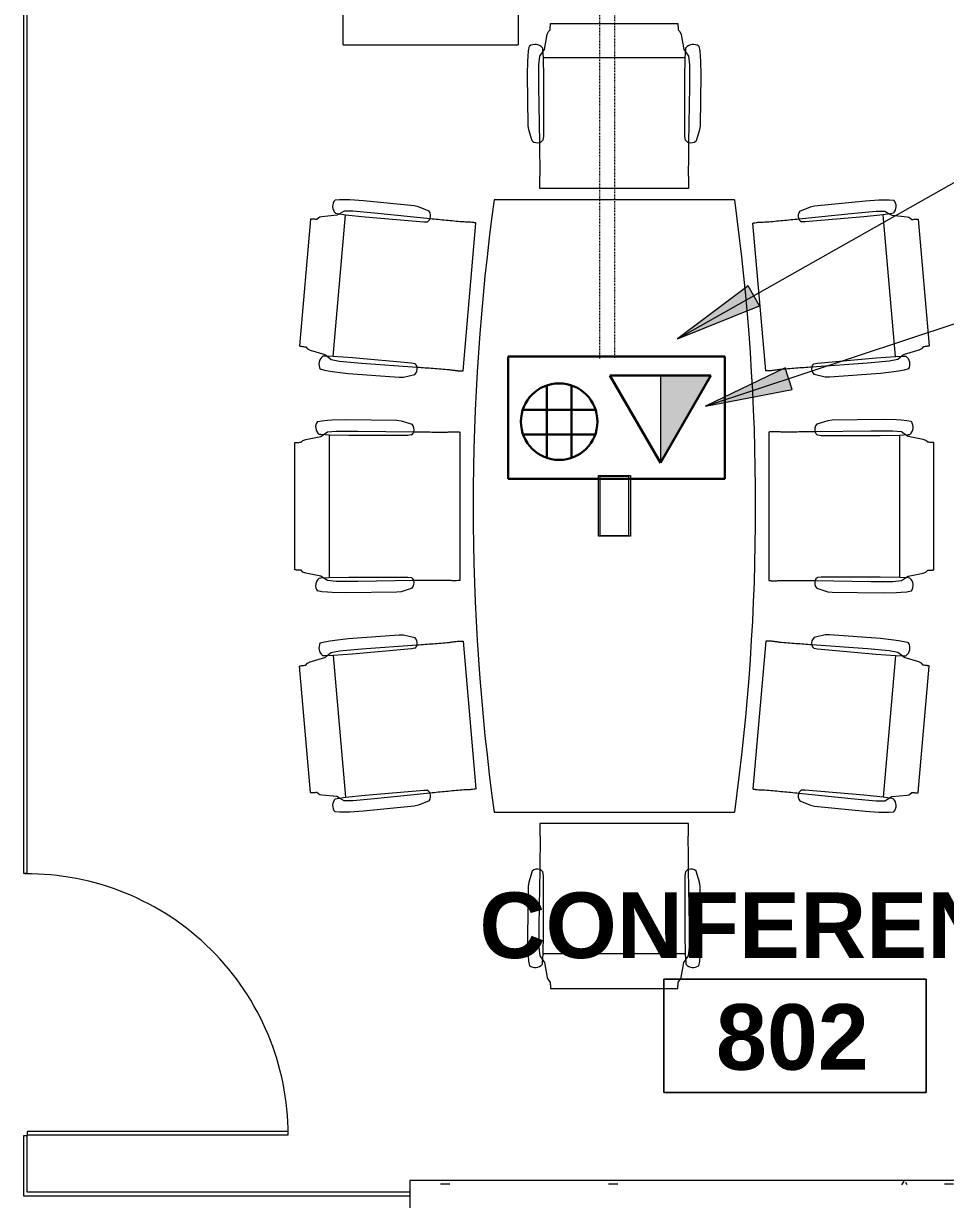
# Model space of a CAD drawing. Header units: inches. Extents: x 240 to 2120, y -1901 to 112.
# Drawn here: x 1471.1 to 1597.6, y -1062 to -900.7 of the extents above; entities that cross this region are included whole.
import ezdxf

# ---------------------------------------------------------------- set-up
doc = ezdxf.new("R2010")
doc.units = ezdxf.units.IN
doc.header["$MEASUREMENT"] = 0
doc.linetypes.add('Dash 1_16_', pattern=[0.125, 0.0625, -0.0625])
for name, color, linetype, lineweight in [('A-ANNO-KEYN', 231, 'Continuous', 9), ('A-ANNO-NOTE', 131, 'Continuous', 13), ('A-AREA-IDEN', 2, 'Continuous', 9), ('A-DETL', 90, 'Continuous', 9), ('A-DOOR', 31, 'Continuous', 13), ('A-WALL', 113, 'Continuous', 13), ('A-WALL-PATT', 111, 'Continuous', 13), ('I-FURN', 30, 'Continuous', 9), ('I-FURN-PNLS', 30, 'Continuous', 9), ('I-WALL', 2, 'Continuous', 13), ('Q-CASE', 31, 'Continuous', 9)]:
    doc.layers.add(name, color=color, linetype=linetype, lineweight=lineweight)
doc.styles.add('Swis721 Lt BT_B', font='', dxfattribs={"height": 9})
doc.styles.get('Swis721 Lt BT_B').set_extended_font_data('Swis721 Lt BT', bold=True)

# ---------------------------------------------------------------- blocks, each defined once
blk = doc.blocks.new('Casework 2 - Casework 1-5388541-FIRST FLOOR POWER _ SIGNAL')
at = {"layer": 'Q-CASE'}
for p, q in [((1587.7, 1022.95), (1556.21, 945.02)), ((1615.51, 1011.71), (1587.7, 1022.95)), ((1593.03, 956.08), (1615.51, 1011.71)), ((1648.64, 933.61), (1593.03, 956.08)), ((1556.21, 945.02), (1639.62, 911.28)), ((1639.62, 911.28), (1648.64, 933.61))]:
    blk.add_line(p, q, dxfattribs=at)
blk = doc.blocks.new('Single Glass Door - 36_ x 84_-4822332-FIRST FLOOR POWER _ SIGNAL')
at = {"layer": 'A-DOOR', "lineweight": 20}
for p, q in [((17.40625, 36.0625), (17.40625, 0.25)), ((17.90625, 36.0625), (17.40625, 36.0625)), ((17.90625, 0.25), (17.90625, 36.0625)), ((17.40625, 0.25), (17.90625, 0.25))]:
    blk.add_line(p, q, dxfattribs=at)
at = {"layer": 'A-DOOR', "lineweight": 9}
blk.add_arc((17.90625, 0.25), 35.8125, 90, 180.5, dxfattribs=at)
blk = doc.blocks.new('F - CONF TABLE _CURVED -8 CHAIRS_ - F - CONF TABLE _CURVED -8 CHAIRS_-5393363-FIRST FLOOR POWER _ SIGNAL')
at = {"layer": 'I-FURN'}
for p, q in [((8.75, 43.85), (-8.68, 43.85)), ((-39.32, 41.68), (-21.96, 43.2)), ((-21.83, 42.36), (-21.55, 42.12)), ((-21.55, 42.12), (-21.37, 41.76)), ((-9.14, 42.36), (-9.54, 40.3)), ((-8.99, 42.74), (-9.14, 42.36)), ((-8.74, 43), (-8.99, 42.74)), ((9.06, 42.74), (8.8, 43)), ((9.13, 42.6), (9.06, 42.74)), ((9.21, 42.36), (9.13, 42.6)), ((9.61, 40.3), (9.21, 42.36)), ((21.55, 42.12), (21.37, 41.76)), ((21.83, 42.36), (21.55, 42.12)), ((39.32, 41.68), (21.96, 43.2)), ((-39.65, 40.16), (-39.6, 40.4)), ((-39.6, 40.4), (-39.53, 40.55)), ((-39.53, 40.55), (-39.3, 40.83)), ((-21.37, 41.76), (-20.79, 39.74)), ((-18.79, 40.36), (-18.63, 39.76)), ((-11.59, 40.74), (-11.7, 40.13)), ((-9.79, 40.3), (-9.81, 40.52)), ((9.88, 40.52), (9.86, 40.3)), ((11.77, 40.13), (11.66, 40.74)), ((18.79, 40.36), (18.63, 39.76)), ((21.37, 41.76), (20.79, 39.74)), ((39.53, 40.55), (39.3, 40.83)), ((39.6, 40.4), (39.53, 40.55)), ((39.65, 40.16), (39.6, 40.4)), ((-39.87, 38.07), (-39.65, 40.16)), ((-20.79, 39.74), (-20.53, 39.42)), ((-20.54, 39.76), (-20.54, 39.99)), ((-20.51, 38.59), (-20.54, 39.76)), ((-20.53, 39.42), (-20.08, 38.87)), ((-20.08, 38.87), (-19.88, 37.71)), ((-18.63, 39.76), (-18.49, 39)), ((-18.49, 39), (-18.4, 38.36)), ((-11.8, 38.72), (-11.85, 36.86)), ((-11.77, 39.36), (-11.8, 38.72)), ((-11.7, 40.13), (-11.77, 39.36)), ((-10.18, 39.37), (-10.28, 38.2)), ((-9.77, 39.96), (-10.18, 39.37)), ((-9.73, 39.13), (-9.79, 40.3)), ((-9.54, 40.3), (-9.77, 39.96)), ((-9.68, 36.45), (-9.73, 39.13)), ((-9.73, 39.13), (9.79, 39.13)), ((9.84, 39.96), (9.61, 40.3)), ((9.79, 39.13), (9.75, 36.45)), ((9.86, 40.3), (9.79, 39.13)), ((10.24, 39.37), (9.84, 39.96)), ((10.35, 38.2), (10.24, 39.37)), ((11.84, 39.36), (11.77, 40.13)), ((11.87, 38.72), (11.84, 39.36)), ((11.92, 36.86), (11.87, 38.72)), ((18.49, 39), (18.4, 38.36)), ((18.63, 39.76), (18.49, 39)), ((20.08, 38.87), (19.88, 37.71)), ((20.53, 39.42), (20.08, 38.87)), ((20.51, 38.59), (20.54, 39.76)), ((20.79, 39.74), (20.53, 39.42)), ((20.54, 39.76), (20.54, 39.99)), ((39.87, 38.07), (39.65, 40.16)), ((-42.01, 37.72), (-41.95, 38.33)), ((-42.01, 36.94), (-42.01, 37.72)), ((-40.42, 37.09), (-40.07, 37.71)), ((-40.16, 38.27), (-40.12, 38.05)), ((-40.12, 38.05), (-39.95, 36.89)), ((-40.07, 37.71), (-39.87, 38.07)), ((-20.51, 38.59), (-39.95, 36.89)), ((-20.31, 35.92), (-20.51, 38.59)), ((-19.88, 37.71), (-19.61, 34.72)), ((-18.4, 38.36), (-18.19, 36.51)), ((-10.28, 38.2), (-10.28, 35.2)), ((10.35, 35.2), (10.35, 38.2)), ((18.4, 38.36), (18.19, 36.51)), ((19.88, 37.71), (19.61, 34.72)), ((20.31, 35.92), (20.51, 38.59)), ((20.51, 38.59), (39.95, 36.89)), ((40.07, 37.71), (39.87, 38.07)), ((40.12, 38.05), (39.95, 36.89)), ((40.42, 37.09), (40.07, 37.71)), ((40.16, 38.27), (40.12, 38.05)), ((42.01, 37.72), (41.95, 38.33)), ((42.01, 36.94), (42.01, 37.72)), ((-41.98, 36.3), (-42.01, 36.94)), ((-41.87, 34.44), (-41.98, 36.3)), ((-40.42, 35.91), (-40.42, 37.09)), ((-40.16, 32.92), (-40.42, 35.91)), ((-39.95, 36.89), (-39.68, 34.22)), ((-19.61, 27.86), (-20.31, 35.92)), ((-18.19, 36.51), (-17.68, 29.53)), ((-11.85, 36.86), (-11.75, 29.86)), ((-9.68, 28.36), (-9.68, 36.45)), ((9.75, 36.45), (9.75, 28.36)), ((11.82, 29.86), (11.92, 36.86)), ((18.19, 36.51), (17.68, 29.53)), ((19.61, 27.86), (20.31, 35.92)), ((39.95, 36.89), (39.68, 34.22)), ((40.16, 32.92), (40.42, 35.91)), ((40.42, 35.91), (40.42, 37.09)), ((41.87, 34.44), (41.98, 36.3)), ((41.98, 36.3), (42.01, 36.94)), ((-41.16, 27.47), (-41.87, 34.44)), ((-39.68, 34.22), (-38.97, 26.17)), ((-19.61, 34.72), (-19.05, 27.08)), ((-10.28, 35.2), (-10.17, 27.54)), ((10.24, 27.54), (10.35, 35.2)), ((19.61, 34.72), (19.05, 27.08)), ((39.68, 34.22), (38.97, 26.17)), ((41.16, 27.47), (41.87, 34.44)), ((-39.38, 25.3), (-40.16, 32.92)), ((39.38, 25.3), (40.16, 32.92)), ((-17.68, 29.53), (-17.69, 28.93)), ((-11.75, 29.86), (-11.69, 29.27)), ((-11.69, 29.27), (-11.2, 27.76)), ((11.27, 27.76), (11.76, 29.27)), ((11.76, 29.27), (11.82, 29.86)), ((17.68, 29.53), (17.69, 28.93)), ((-41.05, 26.89), (-41.16, 27.47)), ((-19.51, 27.37), (-19.61, 27.86)), ((-17.69, 28.93), (-18.05, 27.39)), ((-9.74, 27.87), (-9.68, 28.36)), ((9.75, 28.36), (9.81, 27.87)), ((17.69, 28.93), (18.05, 27.39)), ((19.51, 27.37), (19.61, 27.86)), ((41.05, 26.89), (41.16, 27.47)), ((-40.43, 25.43), (-41.05, 26.89)), ((-38.97, 26.17), (-38.98, 25.67)), ((38.97, 26.17), (38.98, 25.67)), ((40.43, 25.43), (41.05, 26.89)), ((-10.14, 21.21), (10.2, 21.21)), ((-18.54, 20.77), (-38.8, 19)), ((18.54, 20.77), (38.8, 19)), ((-63.06, 11.59), (-62.45, 11.7)), ((-62.45, 11.7), (-61.68, 11.77)), ((-61.68, 11.77), (-61.03, 11.8)), ((-61.03, 11.8), (-59.17, 11.85)), ((-59.17, 11.85), (-52.17, 11.75)), ((-52.17, 11.75), (-51.58, 11.69)), ((-51.58, 11.69), (-50.08, 11.2)), ((51.58, 11.69), (50.08, 11.2)), ((52.17, 11.75), (51.58, 11.69)), ((59.17, 11.85), (52.17, 11.75)), ((61.03, 11.8), (59.17, 11.85)), ((61.68, 11.77), (61.03, 11.8)), ((62.45, 11.7), (61.68, 11.77)), ((63.06, 11.59), (62.45, 11.7)), ((-62.61, 9.79), (-62.84, 9.81)), ((-61.45, 9.73), (-62.61, 9.79)), ((-62.61, 9.54), (-62.28, 9.77)), ((-62.28, 9.77), (-61.68, 10.18)), ((-61.68, 10.18), (-60.52, 10.28)), ((-58.77, 9.68), (-61.45, 9.73)), ((-61.45, 9.73), (-61.45, -9.79)), ((-60.52, 10.28), (-57.52, 10.28)), ((-50.68, 9.68), (-58.77, 9.68)), ((-57.52, 10.28), (-49.85, 10.17)), ((-50.18, 9.74), (-50.68, 9.68)), ((-43.53, 10.14), (-43.53, -10.2)), ((43.53, 10.14), (43.53, -10.2)), ((57.52, 10.28), (49.85, 10.17)), ((50.18, 9.74), (50.68, 9.68)), ((50.68, 9.68), (58.77, 9.68)), ((60.52, 10.28), (57.52, 10.28)), ((58.77, 9.68), (61.45, 9.73)), ((61.68, 10.18), (60.52, 10.28)), ((61.45, 9.73), (62.61, 9.79)), ((61.45, 9.73), (61.45, -9.79)), ((62.28, 9.77), (61.68, 10.18)), ((62.61, 9.54), (62.28, 9.77)), ((62.61, 9.79), (62.84, 9.81)), ((-66.16, -8.75), (-66.16, 8.68)), ((-65.32, 8.74), (-65.06, 8.99)), ((-65.06, 8.99), (-64.68, 9.14)), ((-64.68, 9.14), (-62.61, 9.54)), ((64.68, 9.14), (62.61, 9.54)), ((65.06, 8.99), (64.68, 9.14)), ((65.32, 8.74), (65.06, 8.99)), ((66.16, -8.75), (66.16, 8.68)), ((-65.06, -9.06), (-65.32, -8.8)), ((-64.92, -9.13), (-65.06, -9.06)), ((-64.68, -9.21), (-64.92, -9.13)), ((-62.61, -9.61), (-64.68, -9.21)), ((-62.28, -9.84), (-62.61, -9.61)), ((62.28, -9.84), (62.61, -9.61)), ((62.61, -9.61), (64.68, -9.21)), ((64.68, -9.21), (64.92, -9.13)), ((64.92, -9.13), (65.06, -9.06)), ((65.06, -9.06), (65.32, -8.8)), ((-62.84, -9.88), (-62.61, -9.86)), ((-62.61, -9.86), (-61.45, -9.79)), ((-61.68, -10.24), (-62.28, -9.84)), ((-60.52, -10.35), (-61.68, -10.24)), ((-61.45, -9.79), (-58.77, -9.75)), ((-57.52, -10.35), (-60.52, -10.35)), ((-58.77, -9.75), (-50.68, -9.75)), ((-49.85, -10.24), (-57.52, -10.35)), ((-50.08, -11.27), (-51.58, -11.76)), ((-50.68, -9.75), (-50.18, -9.81)), ((49.85, -10.24), (57.52, -10.35)), ((50.08, -11.27), (51.58, -11.76)), ((50.68, -9.75), (50.18, -9.81)), ((58.77, -9.75), (50.68, -9.75)), ((57.52, -10.35), (60.52, -10.35)), ((61.45, -9.79), (58.77, -9.75)), ((60.52, -10.35), (61.68, -10.24)), ((62.61, -9.86), (61.45, -9.79)), ((61.68, -10.24), (62.28, -9.84)), ((62.84, -9.88), (62.61, -9.86)), ((-62.45, -11.77), (-63.06, -11.66)), ((-61.68, -11.84), (-62.45, -11.77)), ((-61.03, -11.87), (-61.68, -11.84)), ((-59.17, -11.92), (-61.03, -11.87)), ((-52.17, -11.82), (-59.17, -11.92)), ((-51.58, -11.76), (-52.17, -11.82)), ((51.58, -11.76), (52.17, -11.82)), ((52.17, -11.82), (59.17, -11.92)), ((59.17, -11.92), (61.03, -11.87)), ((61.03, -11.87), (61.68, -11.84)), ((61.68, -11.84), (62.45, -11.77)), ((62.45, -11.77), (63.06, -11.66)), ((-18.54, -20.77), (-38.8, -19)), ((18.54, -20.77), (38.8, -19)), ((-10.14, -21.21), (10.2, -21.21)), ((-40.43, -25.43), (-41.05, -26.89)), ((-39.38, -25.3), (-40.16, -32.92)), ((-38.97, -26.17), (-38.98, -25.67)), ((38.97, -26.17), (38.98, -25.67)), ((39.38, -25.3), (40.16, -32.92)), ((40.43, -25.43), (41.05, -26.89)), ((-41.05, -26.89), (-41.16, -27.47)), ((-39.68, -34.22), (-38.97, -26.17)), ((-19.61, -34.72), (-19.05, -27.08)), ((-19.51, -27.37), (-19.61, -27.86)), ((-17.69, -28.93), (-18.05, -27.39)), ((17.69, -28.93), (18.05, -27.39)), ((19.61, -34.72), (19.05, -27.08)), ((19.51, -27.37), (19.61, -27.86)), ((39.68, -34.22), (38.97, -26.17)), ((41.05, -26.89), (41.16, -27.47)), ((-41.16, -27.47), (-41.87, -34.44)), ((-19.61, -27.86), (-20.31, -35.92)), ((-17.68, -29.53), (-17.69, -28.93)), ((-11.69, -29.27), (-11.2, -27.76)), ((-10.28, -35.2), (-10.17, -27.54)), ((-9.74, -27.87), (-9.68, -28.36)), ((-9.68, -28.36), (-9.68, -36.45)), ((9.75, -28.36), (9.81, -27.87)), ((9.75, -36.45), (9.75, -28.36)), ((10.24, -27.54), (10.35, -35.2)), ((11.27, -27.76), (11.76, -29.27)), ((17.68, -29.53), (17.69, -28.93)), ((19.61, -27.86), (20.31, -35.92)), ((41.16, -27.47), (41.87, -34.44)), ((-18.19, -36.51), (-17.68, -29.53)), ((-11.85, -36.86), (-11.75, -29.86)), ((-11.75, -29.86), (-11.69, -29.27)), ((11.76, -29.27), (11.82, -29.86)), ((11.82, -29.86), (11.92, -36.86)), ((18.19, -36.51), (17.68, -29.53)), ((-40.16, -32.92), (-40.42, -35.91)), ((40.16, -32.92), (40.42, -35.91)), ((-41.87, -34.44), (-41.98, -36.3)), ((-39.95, -36.89), (-39.68, -34.22)), ((-19.88, -37.71), (-19.61, -34.72)), ((-10.28, -38.2), (-10.28, -35.2)), ((10.35, -35.2), (10.35, -38.2)), ((19.88, -37.71), (19.61, -34.72)), ((39.95, -36.89), (39.68, -34.22)), ((41.87, -34.44), (41.98, -36.3)), ((-41.98, -36.3), (-42.01, -36.94)), ((-42.01, -36.94), (-42.01, -37.72)), ((-40.42, -35.91), (-40.42, -37.09)), ((-40.42, -37.09), (-40.07, -37.71)), ((-40.12, -38.05), (-39.95, -36.89)), ((-20.51, -38.59), (-39.95, -36.89)), ((-20.31, -35.92), (-20.51, -38.59)), ((-18.4, -38.36), (-18.19, -36.51)), ((-11.8, -38.72), (-11.85, -36.86)), ((-9.68, -36.45), (-9.73, -39.13)), ((9.79, -39.13), (9.75, -36.45)), ((11.92, -36.86), (11.87, -38.72)), ((18.4, -38.36), (18.19, -36.51)), ((20.31, -35.92), (20.51, -38.59)), ((20.51, -38.59), (39.95, -36.89)), ((40.12, -38.05), (39.95, -36.89)), ((40.42, -37.09), (40.07, -37.71)), ((40.42, -35.91), (40.42, -37.09)), ((41.98, -36.3), (42.01, -36.94)), ((42.01, -36.94), (42.01, -37.72)), ((-42.01, -37.72), (-41.95, -38.33)), ((-40.16, -38.27), (-40.12, -38.05)), ((-40.07, -37.71), (-39.87, -38.07)), ((-39.87, -38.07), (-39.65, -40.16)), ((-20.51, -38.59), (-20.54, -39.76)), ((-20.08, -38.87), (-19.88, -37.71)), ((-18.49, -39), (-18.4, -38.36)), ((-10.18, -39.37), (-10.28, -38.2)), ((10.35, -38.2), (10.24, -39.37)), ((18.49, -39), (18.4, -38.36)), ((20.08, -38.87), (19.88, -37.71)), ((20.51, -38.59), (20.54, -39.76)), ((39.87, -38.07), (39.65, -40.16)), ((40.07, -37.71), (39.87, -38.07)), ((40.16, -38.27), (40.12, -38.05)), ((42.01, -37.72), (41.95, -38.33)), ((-39.65, -40.16), (-39.6, -40.4)), ((-21.37, -41.76), (-20.79, -39.74)), ((-20.79, -39.74), (-20.53, -39.42)), ((-20.54, -39.76), (-20.54, -39.99)), ((-20.53, -39.42), (-20.08, -38.87)), ((-18.79, -40.36), (-18.63, -39.76)), ((-18.63, -39.76), (-18.49, -39)), ((-11.77, -39.36), (-11.8, -38.72)), ((-11.7, -40.13), (-11.77, -39.36)), ((-11.59, -40.74), (-11.7, -40.13)), ((-9.77, -39.96), (-10.18, -39.37)), ((-9.79, -40.3), (-9.81, -40.52)), ((-9.73, -39.13), (-9.79, -40.3)), ((-9.54, -40.3), (-9.77, -39.96)), ((-9.73, -39.13), (9.79, -39.13)), ((-9.14, -42.36), (-9.54, -40.3)), ((9.61, -40.3), (9.21, -42.36)), ((9.84, -39.96), (9.61, -40.3)), ((9.86, -40.3), (9.79, -39.13)), ((10.24, -39.37), (9.84, -39.96)), ((9.88, -40.52), (9.86, -40.3)), ((11.77, -40.13), (11.66, -40.74)), ((11.84, -39.36), (11.77, -40.13)), ((11.87, -38.72), (11.84, -39.36)), ((18.63, -39.76), (18.49, -39)), ((18.79, -40.36), (18.63, -39.76)), ((20.53, -39.42), (20.08, -38.87)), ((20.79, -39.74), (20.53, -39.42)), ((20.54, -39.76), (20.54, -39.99)), ((21.37, -41.76), (20.79, -39.74)), ((39.65, -40.16), (39.6, -40.4)), ((-39.6, -40.4), (-39.53, -40.55)), ((-39.53, -40.55), (-39.3, -40.83)), ((-39.32, -41.68), (-21.96, -43.2)), ((-21.55, -42.12), (-21.37, -41.76)), ((21.55, -42.12), (21.37, -41.76)), ((39.32, -41.68), (21.96, -43.2)), ((39.53, -40.55), (39.3, -40.83)), ((39.6, -40.4), (39.53, -40.55)), ((-21.83, -42.36), (-21.55, -42.12)), ((-8.99, -42.74), (-9.14, -42.36)), ((-8.74, -43), (-8.99, -42.74)), ((9.06, -42.74), (8.8, -43)), ((9.13, -42.6), (9.06, -42.74)), ((9.21, -42.36), (9.13, -42.6)), ((21.83, -42.36), (21.55, -42.12)), ((8.75, -43.85), (-8.68, -43.85))]:
    blk.add_line(p, q, dxfattribs=at)
for centre, radius, start, end in [((-19.46, 39.23), 1.32, 59.065, 144.935), ((-10.82, 39.68), 1.32, 40.065, 125.935), ((10.89, 39.68), 1.32, 54.065, 139.935), ((19.46, 39.23), 1.32, 35.065, 120.935), ((-41.09, 37.34), 1.32, 45.065, 130.935), ((41.09, 37.34), 1.32, 49.065, 134.935), ((-10.48, 28.61), 1.12, 229.743, 286.0891), ((-10.4, 28.28), 0.781, 286.8466, 327.6782), ((10.47, 28.28), 0.781, 212.3218, 253.1534), ((10.55, 28.61), 1.12, 253.9109, 310.257), ((-18.89, 27.84), 0.781, 217.3218, 258.1534), ((-18.84, 28.18), 1.12, 258.9109, 315.257), ((18.84, 28.18), 1.12, 224.743, 281.0891), ((18.89, 27.84), 0.781, 281.8466, 322.6782), ((-39.79, 26.34), 1.12, 234.743, 291.0891), ((-39.68, 26.03), 0.781, 291.8466, 332.6782), ((39.68, 26.03), 0.781, 207.3218, 248.1534), ((39.79, 26.34), 1.12, 248.9109, 305.257), ((-61.99, 10.82), 1.32, 144.065, 229.935), ((61.99, 10.82), 1.32, 310.065, 35.935), ((-50.6, 10.4), 0.781, 302.3218, 343.1534), ((-50.93, 10.48), 1.12, 343.9109, 40.257), ((50.93, 10.48), 1.12, 139.743, 196.0891), ((50.6, 10.4), 0.781, 196.8466, 237.6782), ((-61.99, -10.89), 1.32, 130.065, 215.935), ((-50.6, -10.47), 0.781, 16.8466, 57.6782), ((-50.93, -10.55), 1.12, 319.743, 16.0891), ((50.93, -10.55), 1.12, 163.9109, 220.257), ((50.6, -10.47), 0.781, 122.3218, 163.1534), ((61.99, -10.89), 1.32, 324.065, 49.935), ((-39.79, -26.34), 1.12, 68.9109, 125.257), ((-39.68, -26.03), 0.781, 27.3218, 68.1534), ((39.68, -26.03), 0.781, 111.8466, 152.6782), ((39.79, -26.34), 1.12, 54.743, 111.0891), ((-18.89, -27.84), 0.781, 101.8466, 142.6782), ((-18.84, -28.18), 1.12, 44.743, 101.0891), ((18.84, -28.18), 1.12, 78.9109, 135.257), ((18.89, -27.84), 0.781, 37.3218, 78.1534), ((-10.48, -28.61), 1.12, 73.9109, 130.257), ((-10.4, -28.28), 0.781, 32.3218, 73.1534), ((10.47, -28.28), 0.781, 106.8466, 147.6782), ((10.55, -28.61), 1.12, 49.743, 106.0891), ((-41.09, -37.34), 1.32, 229.065, 314.935), ((41.09, -37.34), 1.32, 225.065, 310.935), ((-19.46, -39.23), 1.32, 215.065, 300.935), ((19.46, -39.23), 1.32, 239.065, 324.935), ((-10.82, -39.68), 1.32, 234.065, 319.935), ((10.89, -39.68), 1.32, 220.065, 305.935)]:
    blk.add_arc(centre, radius, start, end, dxfattribs=at)
for points, knots in [([(-8.68, 43.85), (-8.68, 43.84), (-8.69, 43.82), (-8.7, 43.78), (-8.71, 43.71), (-8.71, 43.62), (-8.72, 43.52), (-8.73, 43.37), (-8.73, 43.19), (-8.74, 43.05), (-8.74, 43)], [0, 0, 0, 0, 0.111111, 0.222222, 0.333333, 0.444444, 0.555556, 0.666667, 0.888889, 1, 1, 1, 1]), ([(8.8, 43), (8.8, 43.2), (8.79, 43.47), (8.78, 43.69), (8.77, 43.78), (8.76, 43.82), (8.75, 43.84), (8.75, 43.85)], [0, 0, 0, 0, 0.444444, 0.666667, 0.777778, 0.888889, 1, 1, 1, 1]), ([(-21.96, 43.2), (-21.95, 43.19), (-21.95, 43.17), (-21.93, 43.13), (-21.92, 43.04), (-21.88, 42.82), (-21.85, 42.55), (-21.83, 42.36)], [-1, -1, -1, -1, -0.888889, -0.777778, -0.666667, -0.444444, 0, 0, 0, 0]), ([(21.96, 43.2), (21.95, 43.19), (21.95, 43.17), (21.93, 43.13), (21.92, 43.06), (21.91, 42.98), (21.89, 42.88), (21.87, 42.73), (21.85, 42.55), (21.83, 42.41), (21.83, 42.36)], [0, 0, 0, 0, 0.111111, 0.222222, 0.333333, 0.444444, 0.555556, 0.666667, 0.888889, 1, 1, 1, 1]), ([(-39.3, 40.83), (-39.31, 40.88), (-39.32, 41.02), (-39.33, 41.2), (-39.33, 41.35), (-39.34, 41.45), (-39.34, 41.54), (-39.33, 41.61), (-39.33, 41.65), (-39.32, 41.67), (-39.32, 41.68)], [-1, -1, -1, -1, -0.888889, -0.666667, -0.555556, -0.444444, -0.333333, -0.222222, -0.111111, 0, 0, 0, 0]), ([(39.3, 40.83), (39.32, 41.02), (39.33, 41.3), (39.34, 41.52), (39.33, 41.61), (39.33, 41.65), (39.32, 41.67), (39.32, 41.68)], [0, 0, 0, 0, 0.444444, 0.666667, 0.777778, 0.888889, 1, 1, 1, 1]), ([(-18.57, 21.71), (-18.56, 21.6), (-18.54, 21.39), (-18.53, 21.16), (-18.52, 21.02), (-18.52, 20.93), (-18.52, 20.86), (-18.52, 20.81), (-18.53, 20.78), (-18.53, 20.77), (-18.54, 20.77)], [-1, -1, -1, -1, -0.727273, -0.545455, -0.454545, -0.363636, -0.272727, -0.181818, -0.090909, 0, 0, 0, 0]), ([(-10.18, 22.15), (-10.18, 22.07), (-10.18, 21.91), (-10.18, 21.58), (-10.16, 21.28), (-10.14, 21.21), (-10.14, 21.21)], [0, 0, 0, 0, 0.181818, 0.363636, 0.727273, 1, 1, 1, 1]), ([(10.2, 21.21), (10.21, 21.21), (10.21, 21.22), (10.22, 21.25), (10.23, 21.3), (10.23, 21.37), (10.24, 21.46), (10.25, 21.59), (10.25, 21.82), (10.25, 22.03), (10.25, 22.15)], [0, 0, 0, 0, 0.090909, 0.181818, 0.272727, 0.363636, 0.454545, 0.545455, 0.727273, 1, 1, 1, 1]), ([(18.57, 21.71), (18.57, 21.63), (18.55, 21.47), (18.52, 21.15), (18.52, 20.85), (18.53, 20.77), (18.54, 20.77)], [0, 0, 0, 0, 0.181818, 0.363636, 0.727273, 1, 1, 1, 1]), ([(-38.8, 19), (-38.81, 19), (-38.83, 19.07), (-38.87, 19.37), (-38.91, 19.69), (-38.92, 19.85), (-38.92, 19.93)], [-1, -1, -1, -1, -0.727273, -0.363636, -0.181818, 0, 0, 0, 0]), ([(38.8, 19), (38.8, 19), (38.81, 19.01), (38.82, 19.04), (38.83, 19.09), (38.84, 19.16), (38.86, 19.24), (38.87, 19.37), (38.9, 19.61), (38.92, 19.82), (38.92, 19.93)], [0, 0, 0, 0, 0.090909, 0.181818, 0.272727, 0.363636, 0.454545, 0.545455, 0.727273, 1, 1, 1, 1]), ([(-44.47, 10.18), (-44.35, 10.18), (-44.14, 10.18), (-43.91, 10.18), (-43.77, 10.17), (-43.69, 10.17), (-43.62, 10.16), (-43.56, 10.15), (-43.53, 10.14), (-43.53, 10.14), (-43.53, 10.14)], [-1, -1, -1, -1, -0.727273, -0.545455, -0.454545, -0.363636, -0.272727, -0.181818, -0.090909, 0, 0, 0, 0]), ([(44.47, 10.18), (44.39, 10.18), (44.23, 10.18), (43.9, 10.18), (43.6, 10.16), (43.53, 10.14), (43.53, 10.14)], [0, 0, 0, 0, 0.181818, 0.363636, 0.727273, 1, 1, 1, 1]), ([(-66.16, 8.68), (-66.16, 8.68), (-66.14, 8.69), (-66.09, 8.7), (-66, 8.71), (-65.78, 8.73), (-65.51, 8.73), (-65.32, 8.74)], [-1, -1, -1, -1, -0.888889, -0.777778, -0.666667, -0.444444, 0, 0, 0, 0]), ([(66.16, 8.68), (66.16, 8.68), (66.14, 8.69), (66.09, 8.7), (66.03, 8.71), (65.94, 8.71), (65.84, 8.72), (65.69, 8.73), (65.51, 8.73), (65.37, 8.74), (65.32, 8.74)], [0, 0, 0, 0, 0.111111, 0.222222, 0.333333, 0.444444, 0.555556, 0.666667, 0.888889, 1, 1, 1, 1]), ([(-65.32, -8.8), (-65.37, -8.8), (-65.51, -8.8), (-65.69, -8.8), (-65.84, -8.79), (-65.94, -8.78), (-66.03, -8.78), (-66.09, -8.77), (-66.14, -8.76), (-66.16, -8.75), (-66.16, -8.75)], [-1, -1, -1, -1, -0.888889, -0.666667, -0.555556, -0.444444, -0.333333, -0.222222, -0.111111, 0, 0, 0, 0]), ([(65.32, -8.8), (65.51, -8.8), (65.78, -8.79), (66, -8.78), (66.09, -8.77), (66.14, -8.76), (66.16, -8.75), (66.16, -8.75)], [0, 0, 0, 0, 0.444444, 0.666667, 0.777778, 0.888889, 1, 1, 1, 1]), ([(-43.53, -10.2), (-43.53, -10.21), (-43.6, -10.23), (-43.9, -10.25), (-44.23, -10.25), (-44.39, -10.25), (-44.47, -10.25)], [-1, -1, -1, -1, -0.727273, -0.363636, -0.181818, 0, 0, 0, 0]), ([(43.53, -10.2), (43.53, -10.21), (43.53, -10.21), (43.56, -10.22), (43.62, -10.23), (43.69, -10.23), (43.77, -10.24), (43.91, -10.25), (44.14, -10.25), (44.35, -10.25), (44.47, -10.25)], [0, 0, 0, 0, 0.090909, 0.181818, 0.272727, 0.363636, 0.454545, 0.545455, 0.727273, 1, 1, 1, 1]), ([(-38.8, -19), (-38.8, -19), (-38.81, -19.01), (-38.82, -19.04), (-38.83, -19.09), (-38.84, -19.16), (-38.86, -19.24), (-38.87, -19.37), (-38.9, -19.61), (-38.92, -19.82), (-38.92, -19.93)], [0, 0, 0, 0, 0.090909, 0.181818, 0.272727, 0.363636, 0.454545, 0.545455, 0.727273, 1, 1, 1, 1]), ([(38.8, -19), (38.81, -19), (38.83, -19.07), (38.87, -19.37), (38.91, -19.69), (38.92, -19.85), (38.92, -19.93)], [-1, -1, -1, -1, -0.727273, -0.363636, -0.181818, 0, 0, 0, 0]), ([(-18.57, -21.71), (-18.57, -21.63), (-18.55, -21.47), (-18.52, -21.15), (-18.52, -20.85), (-18.53, -20.77), (-18.54, -20.77)], [0, 0, 0, 0, 0.181818, 0.363636, 0.727273, 1, 1, 1, 1]), ([(18.57, -21.71), (18.56, -21.6), (18.54, -21.39), (18.53, -21.16), (18.52, -21.02), (18.52, -20.93), (18.52, -20.86), (18.52, -20.81), (18.53, -20.78), (18.53, -20.77), (18.54, -20.77)], [-1, -1, -1, -1, -0.727273, -0.545455, -0.454545, -0.363636, -0.272727, -0.181818, -0.090909, 0, 0, 0, 0]), ([(-10.18, -22.15), (-10.18, -22.03), (-10.18, -21.82), (-10.18, -21.59), (-10.17, -21.46), (-10.17, -21.37), (-10.16, -21.3), (-10.15, -21.25), (-10.14, -21.22), (-10.14, -21.21), (-10.14, -21.21)], [-1, -1, -1, -1, -0.727273, -0.545455, -0.454545, -0.363636, -0.272727, -0.181818, -0.090909, 0, 0, 0, 0]), ([(10.2, -21.21), (10.21, -21.21), (10.23, -21.28), (10.25, -21.58), (10.25, -21.91), (10.25, -22.07), (10.25, -22.15)], [-1, -1, -1, -1, -0.727273, -0.363636, -0.181818, 0, 0, 0, 0]), ([(-39.3, -40.83), (-39.32, -41.02), (-39.33, -41.3), (-39.34, -41.52), (-39.33, -41.61), (-39.33, -41.65), (-39.32, -41.67), (-39.32, -41.68)], [0, 0, 0, 0, 0.444444, 0.666667, 0.777778, 0.888889, 1, 1, 1, 1]), ([(39.3, -40.83), (39.31, -40.88), (39.32, -41.02), (39.33, -41.2), (39.33, -41.35), (39.34, -41.45), (39.34, -41.54), (39.33, -41.61), (39.33, -41.65), (39.32, -41.67), (39.32, -41.68)], [-1, -1, -1, -1, -0.888889, -0.666667, -0.555556, -0.444444, -0.333333, -0.222222, -0.111111, 0, 0, 0, 0]), ([(-21.96, -43.2), (-21.95, -43.19), (-21.95, -43.17), (-21.93, -43.13), (-21.92, -43.06), (-21.91, -42.98), (-21.89, -42.88), (-21.87, -42.73), (-21.85, -42.55), (-21.83, -42.41), (-21.83, -42.36)], [0, 0, 0, 0, 0.111111, 0.222222, 0.333333, 0.444444, 0.555556, 0.666667, 0.888889, 1, 1, 1, 1]), ([(-8.68, -43.85), (-8.68, -43.84), (-8.69, -43.82), (-8.7, -43.78), (-8.71, -43.69), (-8.73, -43.47), (-8.73, -43.2), (-8.74, -43)], [-1, -1, -1, -1, -0.888889, -0.777778, -0.666667, -0.444444, 0, 0, 0, 0]), ([(8.8, -43), (8.8, -43.05), (8.8, -43.19), (8.8, -43.37), (8.79, -43.52), (8.78, -43.62), (8.78, -43.71), (8.77, -43.78), (8.76, -43.82), (8.75, -43.84), (8.75, -43.85)], [-1, -1, -1, -1, -0.888889, -0.666667, -0.555556, -0.444444, -0.333333, -0.222222, -0.111111, 0, 0, 0, 0]), ([(21.96, -43.2), (21.95, -43.19), (21.95, -43.17), (21.93, -43.13), (21.92, -43.04), (21.88, -42.82), (21.85, -42.55), (21.83, -42.36)], [-1, -1, -1, -1, -0.888889, -0.777778, -0.666667, -0.444444, 0, 0, 0, 0])]:
    blk.add_open_spline(points, degree=3, knots=knots, dxfattribs=at)
for points in [[(-10.17, 27.54), (-10.16, 26.81), (-10.15, 25.34), (-10.14, 23.86), (-10.13, 23.12)], [(10.2, 23.12), (10.2, 23.86), (10.21, 25.34), (10.23, 26.81), (10.24, 27.54)], [(-19.05, 27.08), (-19, 26.35), (-18.89, 24.89), (-18.77, 23.41), (-18.71, 22.67)], [(19.05, 27.08), (19, 26.35), (18.89, 24.89), (18.77, 23.41), (18.71, 22.67)], [(-38.96, 20.9), (-39.03, 21.64), (-39.17, 23.11), (-39.31, 24.57), (-39.38, 25.3)], [(38.96, 20.9), (39.03, 21.64), (39.17, 23.11), (39.31, 24.57), (39.38, 25.3)], [(-18.71, 22.67), (-18.68, 22.52), (-18.64, 22.2), (-18.6, 21.88), (-18.57, 21.71)], [(-10.13, 23.12), (-10.14, 22.96), (-10.16, 22.64), (-10.17, 22.31), (-10.18, 22.15)], [(10.25, 22.15), (10.24, 22.31), (10.23, 22.64), (10.21, 22.96), (10.2, 23.12)], [(18.71, 22.67), (18.68, 22.52), (18.64, 22.2), (18.6, 21.88), (18.57, 21.71)], [(-38.92, 19.93), (-38.93, 20.1), (-38.94, 20.42), (-38.96, 20.74), (-38.96, 20.9)], [(38.92, 19.93), (38.93, 20.1), (38.94, 20.42), (38.96, 20.74), (38.96, 20.9)], [(-49.85, 10.17), (-49.12, 10.16), (-47.66, 10.15), (-46.18, 10.14), (-45.44, 10.13)], [(-45.44, 10.13), (-45.28, 10.14), (-44.96, 10.16), (-44.63, 10.17), (-44.47, 10.18)], [(45.44, 10.13), (45.28, 10.14), (44.96, 10.16), (44.63, 10.17), (44.47, 10.18)], [(49.85, 10.17), (49.12, 10.16), (47.66, 10.15), (46.18, 10.14), (45.44, 10.13)], [(-45.44, -10.2), (-46.18, -10.2), (-47.66, -10.21), (-49.12, -10.23), (-49.85, -10.24)], [(-44.47, -10.25), (-44.63, -10.24), (-44.96, -10.23), (-45.28, -10.21), (-45.44, -10.2)], [(44.47, -10.25), (44.63, -10.24), (44.96, -10.23), (45.28, -10.21), (45.44, -10.2)], [(45.44, -10.2), (46.18, -10.2), (47.66, -10.21), (49.12, -10.23), (49.85, -10.24)], [(-38.96, -20.9), (-39.03, -21.64), (-39.17, -23.11), (-39.31, -24.57), (-39.38, -25.3)], [(-38.92, -19.93), (-38.93, -20.1), (-38.94, -20.42), (-38.96, -20.74), (-38.96, -20.9)], [(38.92, -19.93), (38.93, -20.1), (38.94, -20.42), (38.96, -20.74), (38.96, -20.9)], [(38.96, -20.9), (39.03, -21.64), (39.17, -23.11), (39.31, -24.57), (39.38, -25.3)], [(-18.71, -22.67), (-18.68, -22.52), (-18.64, -22.2), (-18.6, -21.88), (-18.57, -21.71)], [(-10.13, -23.12), (-10.14, -22.96), (-10.16, -22.64), (-10.17, -22.31), (-10.18, -22.15)], [(10.25, -22.15), (10.24, -22.31), (10.23, -22.64), (10.21, -22.96), (10.2, -23.12)], [(18.71, -22.67), (18.68, -22.52), (18.64, -22.2), (18.6, -21.88), (18.57, -21.71)], [(-19.05, -27.08), (-19, -26.35), (-18.89, -24.89), (-18.77, -23.41), (-18.71, -22.67)], [(-10.17, -27.54), (-10.16, -26.81), (-10.15, -25.34), (-10.14, -23.86), (-10.13, -23.12)], [(10.2, -23.12), (10.2, -23.86), (10.21, -25.34), (10.23, -26.81), (10.24, -27.54)], [(19.05, -27.08), (19, -26.35), (18.89, -24.89), (18.77, -23.41), (18.71, -22.67)]]:
    blk.add_open_spline(points, degree=3, dxfattribs=at)
at = {"layer": 'I-FURN-PNLS'}
for p, q in [((-42, 16.5), (-42, -16.5)), ((42, -16.5), (42, 16.5)), ((-4.16, -2.19), (-4.16, 2.19)), ((-4.16, 2.19), (4.16, 2.19)), ((4.03, 2), (-4.03, 2)), ((-4.03, 2), (-4.03, -2)), ((4.03, -2), (4.03, 2)), ((4.16, 2.19), (4.16, -2.19)), ((4.16, -2.19), (-4.16, -2.19)), ((-4.03, -2), (4.03, -2))]:
    blk.add_line(p, q, dxfattribs=at)
for centre, start, end in [((0, -288.75), 82.1657, 97.8343), ((0, 288.75), 262.1657, 277.8343)]:
    blk.add_arc(centre, 308.13, start, end, dxfattribs=at)
blk = doc.blocks.new('Room Tag - Room Name and Number-3379422-FIRST FLOOR POWER _ SIGNAL')
at = {"layer": 'A-AREA-IDEN'}
for p, q in [((-0.1881, -0.1636), (-0.1881, -0.0018)), ((-0.1881, -0.0018), (0.1869, -0.0018)), ((0.1869, -0.0018), (-0.1881, -0.0018)), ((-0.1881, -0.0018), (-0.1881, -0.1636)), ((0.1869, -0.0018), (0.1869, -0.1636)), ((0.1869, -0.1636), (0.1869, -0.0018)), ((0.1869, -0.1636), (-0.1881, -0.1636)), ((-0.1881, -0.1636), (0.1869, -0.1636))]:
    blk.add_line(p, q, dxfattribs=at)
blk = doc.blocks.new('Keynote Tag - Keynote Number - Boxed-135510-FIRST FLOOR POWER _ SIGNAL')
at = {"layer": 'A-ANNO-KEYN'}
for p, q in [((-0.125, -0.0792), (-0.125, 0.0781)), ((-0.125, 0.0781), (0.125, 0.0781)), ((0.125, 0.0781), (0.125, -0.0792)), ((-0.125, -0.0792), (0.125, -0.0792))]:
    blk.add_line(p, q, dxfattribs=at)

msp = doc.modelspace()

# ---------------------------------------------------------------- hatches: boundary and pattern name
at = {"layer": 'A-ANNO-KEYN'}
for points in [[(1560.86, -943.94), (1572.09, -939.41), (1570.53, -936.66)], [(1564.7, -953.16), (1576.59, -950.89), (1575.6, -947.89)]]:
    msp.add_hatch(color=256, dxfattribs=at).paths.add_polyline_path(points, flags=0)
at = {"layer": 'A-ANNO-NOTE', "lineweight": 9}
msp.add_hatch(color=256, dxfattribs=at).paths.add_polyline_path([(1558.51, -960.95), (1565.44, -948.95), (1558.51, -948.95), (1558.51, -958.17)], flags=0)
at = {"layer": 'A-WALL-PATT', "lineweight": 9}
h = msp.add_hatch(dxfattribs=at)
h.set_pattern_fill('FP_1', color=256, style=0, pattern_type=2)
h.set_pattern_definition([(0, (0, 0), (30.72, 7.68), [1.267, -21.773, 1.267, -21.773, -122.88]), (0, (0, 0), (30.72, 7.68), [-46.08, 1.267, -44.813, 1.267, -21.773, -53.76]), (0, (0, 0), (30.72, 7.68), [-115.2, 1.267, -14.093, 1.267, -37.133]), (120, (11.52, 3.84), (-22.011075, 22.7643), [1.267, -21.773, 1.267, -21.773, -122.88]), (120, (11.52, 3.84), (-22.011075, 22.7643), [-46.08, 1.267, -44.813, 1.267, -21.773, -53.76]), (120, (11.52, 3.84), (-22.011075, 22.7643), [-115.2, 1.267, -14.093, 1.267, -37.133]), (240, (15.36, 19.2), (-8.708925, -30.4443), [1.267, -21.773, 1.267, -21.773, -122.88]), (240, (15.36, 19.2), (-8.708925, -30.4443), [-46.08, 1.267, -44.813, 1.267, -21.773, -53.76]), (240, (15.36, 19.2), (-8.708925, -30.4443), [-115.2, 1.267, -14.093, 1.267, -37.133])])
h.paths.add_polyline_path([(1633.19, -1059.98), (1633.16, -1059.36), (1524.11, -1059.36), (1524.11, -1059.98), (1632.18, -1059.98)], flags=0)

# ---------------------------------------------------------------- linework, layer by layer
at = {"layer": 'A-ANNO-KEYN'}
for p, q in [((1560.86, -943.94), (1604.68, -919.18)), ((1570.53, -936.66), (1560.86, -943.94)), ((1572.09, -939.41), (1570.53, -936.66)), ((1560.86, -943.94), (1572.09, -939.41)), ((1564.7, -953.16), (1599.2, -941.76)), ((1575.6, -947.89), (1564.7, -953.16)), ((1576.59, -950.89), (1575.6, -947.89)), ((1564.7, -953.16), (1576.59, -950.89))]:
    msp.add_line(p, q, dxfattribs=at)
at = {"layer": 'A-ANNO-NOTE', "lineweight": 30}
for p, q in [((1537.63, -946.34), (1567.35, -946.34)), ((1537.63, -963.15), (1537.63, -946.34)), ((1567.35, -946.34), (1567.35, -963.15)), ((1551.58, -948.95), (1565.44, -948.95)), ((1558.51, -960.95), (1551.58, -948.95)), ((1565.44, -948.95), (1558.51, -960.95)), ((1542.92, -960.26), (1542.92, -950.32)), ((1546.29, -960.26), (1546.29, -950.32)), ((1539.67, -953.68), (1549.62, -953.68)), ((1539.67, -957.06), (1549.62, -957.06)), ((1567.35, -963.15), (1537.63, -963.15))]:
    msp.add_line(p, q, dxfattribs=at)
at = {"layer": 'A-ANNO-NOTE', "lineweight": 9}
for p, q in [((1558.51, -948.95), (1558.51, -960.95)), ((1558.51, -960.95), (1565.44, -948.95)), ((1565.44, -948.95), (1558.51, -948.95))]:
    msp.add_line(p, q, dxfattribs=at)
at = {"layer": 'A-ANNO-NOTE', "lineweight": 30}
msp.add_circle((1544.61, -955.29), 5.25, dxfattribs=at)
at = {"layer": 'A-DETL', "linetype": 'Dash 1_16_', "lineweight": 13}
for p, q in [((1552.19, -870.63), (1552.19, -946.62)), ((1550.19, -946.62), (1550.19, -871.26))]:
    msp.add_line(p, q, dxfattribs=at)
at = {"layer": 'A-WALL'}
for p, q in [((1633.19, -1059.36), (1524.11, -1059.36)), ((1524.11, -1059.36), (1524.11, -1063.11))]:
    msp.add_line(p, q, dxfattribs=at)
at = {"layer": 'I-WALL'}
for p, q in [((1471.11, -897.51), (1471.11, -1017.23)), ((1471.61, -1017.23), (1471.61, -897.51)), ((1471.11, -1017.23), (1471.61, -1017.23)), ((1471.11, -1053.23), (1471.11, -1061.48)), ((1471.61, -1053.23), (1471.11, -1053.23)), ((1471.61, -1060.98), (1471.61, -1053.23)), ((1471.11, -1061.48), (1471.61, -1061.48))]:
    msp.add_line(p, q, dxfattribs=at)
at = {"layer": 'I-WALL', "lineweight": 9}
for p, q in [((1524.11, -1060.98), (1471.61, -1060.98)), ((1471.61, -1061.48), (1524.11, -1061.48))]:
    msp.add_line(p, q, dxfattribs=at)

# ---------------------------------------------------------------- block references
at = {"layer": 'A-ANNO-KEYN', "xscale": 95.99999999999994, "yscale": 95.99999999999994, "zscale": 95.99999999999994}
msp.add_blockref('Keynote Tag - Keynote Number - Boxed-135510-FIRST FLOOR POWER _ SIGNAL', (1526.97, -895.99), dxfattribs=at)
at = {"layer": 'A-AREA-IDEN', "xscale": 95.99999999999994, "yscale": 95.99999999999994, "zscale": 95.99999999999994}
msp.add_blockref('Room Tag - Room Name and Number-3379422-FIRST FLOOR POWER _ SIGNAL', (1577.02, -1031.59), dxfattribs=at)
at = {"layer": 'A-DOOR', "rotation": 269.9999999999999}
msp.add_blockref('Single Glass Door - 36_ x 84_-4822332-FIRST FLOOR POWER _ SIGNAL', (1471.36, -1035.23), dxfattribs=at)
at = {"layer": 'I-FURN', "rotation": 270.0000000000001}
msp.add_blockref('F - CONF TABLE _CURVED -8 CHAIRS_ - F - CONF TABLE _CURVED -8 CHAIRS_-5393363-FIRST FLOOR POWER _ SIGNAL', (1552.19, -966.86), dxfattribs=at)
at = {"layer": 'Q-CASE', "rotation": 112.0242603256291}
msp.add_blockref('Casework 2 - Casework 1-5388541-FIRST FLOOR POWER _ SIGNAL', (3091.81, -2241.45), dxfattribs=at)

# ---------------------------------------------------------------- texts
at = {"layer": 'A-AREA-IDEN', "char_height": 9, "attachment_point": 1, "style": 'Swis721 Lt BT_B'}
for s, insert, width in [('CONFERENCE', (1533.66, -1019.87), 104.838), ('802', (1566.12, -1035.19), 25.452)]:
    msp.add_mtext(s, dxfattribs=dict(at, insert=insert, width=width))

doc.saveas('drawing.dxf')
